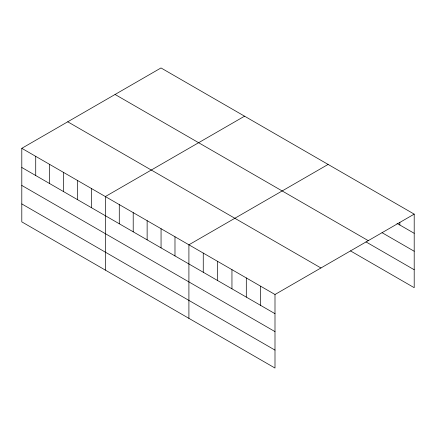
<?xml version="1.0" encoding="UTF-8"?>
<svg xmlns="http://www.w3.org/2000/svg" width="436" height="436" viewBox="0 0 436 436"><rect width="100%" height="100%" fill="white"/><g stroke="black" fill="none" stroke-linecap="round" stroke-linejoin="round"><path stroke-width="0.65" d="M274.996 331.616L274.996 294.502L21.8 148.316L21.8 221.87L274.996 368.049L274.996 331.616L21.8 185.436M350.495 250.902L414.2 287.684L414.2 214.131L161.004 67.951L21.8 148.316M244.558 116.189L105.354 196.56L105.354 270.107M328.112 164.427L188.908 244.798L188.908 318.351M274.996 294.502L414.2 214.131M396.983 223.363L414.2 233.304M382.061 232.693L414.2 251.25M115.066 94.47L368.262 240.65M365.989 241.904L414.2 269.737M67.738 121.797L320.934 267.976M21.8 167.489L274.996 313.675M21.8 203.923L274.996 350.108M399.85 222.376L399.85 225.02M260.646 286.218L260.646 305.391M246.302 277.934L246.302 297.107M231.952 269.65L231.952 288.823M217.602 261.366L217.602 280.539M203.258 253.082L203.258 272.255M174.983 236.759L174.983 255.932M161.058 228.72L161.058 247.888M147.134 220.676L147.134 239.849M133.209 212.637L133.209 231.81M119.279 204.598L119.279 223.772M91.429 188.516L91.429 207.689M77.504 180.477L77.504 199.65M63.58 172.438L63.58 191.611M49.65 164.399L49.65 183.572M35.725 156.355L35.725 175.528"/></g></svg>
